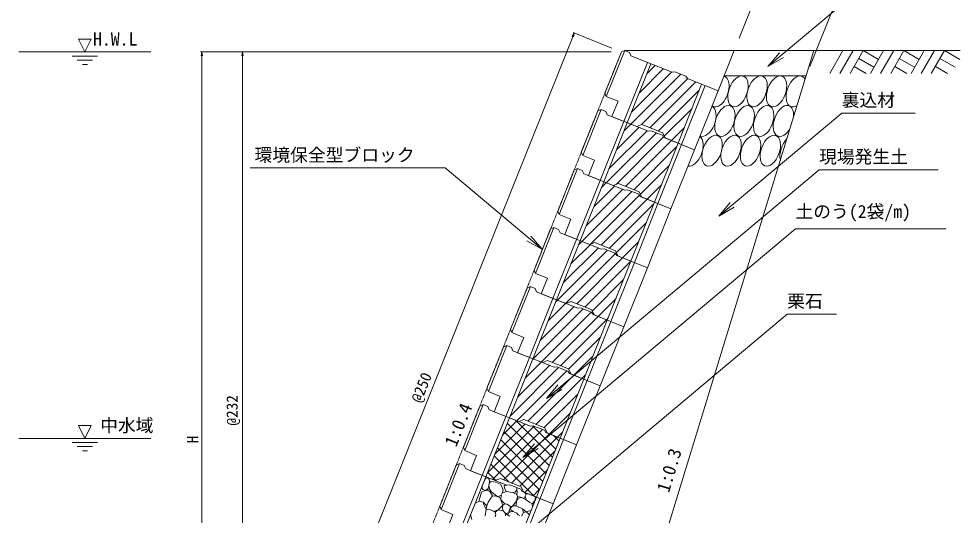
# Model space of a CAD drawing. Units: millimetres on the paper. Extents: x 0 to 841, y 0 to 594.
# Drawn here: x 303.8 to 489, y 385.6 to 483.2 of the extents above; entities that cross this region are included whole.
import ezdxf
from ezdxf.enums import TextEntityAlignment as Align

# ---------------------------------------------------------------- set-up
doc = ezdxf.new("R2010")
doc.units = ezdxf.units.MM
doc.linetypes.add('USER1', pattern=[0.1125, 0.0625, -0.05])
for name, color, linetype, lineweight in [('D-BGD（現況）', 6, 'Continuous', 18), ('D-STR-DIM（寸法）', 7, 'Continuous', 18), ('D-STR-HTXT（旗揚げ）', 7, 'Continuous', 18), ('D-STR-STRn（構造物）', 7, 'Continuous', 18), ('D-STR（構造物外形線）', 1, 'Continuous', 18)]:
    doc.layers.add(name, color=color, linetype=linetype, lineweight=lineweight)
doc.layers.add('D-STR-TXT（文字）', color=7, linetype='Continuous')
doc.styles.add('ＭＳ ゴシック', font='')
doc.styles.get('ＭＳ ゴシック').set_extended_font_data('MS Gothic')

msp = doc.modelspace()

# ---------------------------------------------------------------- linework, layer by layer
at = {"layer": 'D-BGD（現況）'}
for p, q in [((423, 477), (489, 477)), ((465.941, 477), (463.343, 472.5)), ((467.939, 477), (465.341, 472.5)), ((469.937, 477), (467.339, 472.5)), ((469.937, 477), (472.934, 475.27)), ((473.933, 477), (471.335, 472.5)), ((473.933, 477), (471.335, 472.5)), ((475.931, 477), (473.333, 472.5)), ((477.929, 477), (475.331, 472.5)), ((477.929, 477), (480.926, 475.27)), ((481.925, 477), (479.327, 472.5)), ((483.923, 477), (481.325, 472.5)), ((485.921, 477), (483.323, 472.5)), ((485.921, 477), (488.918, 475.27)), ((469.037, 475.441), (472.034, 473.711)), ((477.029, 475.441), (480.026, 473.711)), ((485.021, 475.441), (488.018, 473.711)), ((468.137, 473.882), (470.531, 472.5)), ((476.129, 473.882), (478.523, 472.5)), ((484.121, 473.882), (486.515, 472.5))]:
    msp.add_line(p, q, dxfattribs=at)
at = {"layer": 'D-STR-DIM（寸法）'}
for p, q in [((445.512, 479.428), (450.433, 491.73)), ((459.439, 473.857), (464.36, 486.159)), ((357.395, 341.256), (413.028, 480.343)), ((412.67, 479.785), (413.065, 480.435)), ((420.492, 477.465), (412.833, 480.528)), ((413.065, 480.435), (412.903, 479.693)), ((413.065, 480.435), (413.028, 480.343)), ((420.35, 476.721), (339.534, 476.721)), ((339.659, 475.971), (339.784, 476.721)), ((339.784, 476.721), (339.784, 476.621)), ((339.784, 476.721), (339.909, 475.971)), ((339.784, 476.621), (339.784, 324.83)), ((420.349, 476.722), (347.534, 476.722)), ((347.659, 475.972), (347.784, 476.722)), ((347.784, 476.722), (347.784, 476.622)), ((347.784, 476.722), (347.909, 475.972)), ((347.784, 337.55), (347.784, 476.622))]:
    msp.add_line(p, q, dxfattribs=at)
at = {"layer": 'D-STR-HTXT（旗揚げ）'}
for p, q in [((451.181, 473.869), (475.367, 494.164)), ((315.534, 479.221), (318.034, 479.221)), ((316.784, 476.721), (315.534, 479.221)), ((318.034, 479.221), (316.784, 476.721)), ((303.784, 476.721), (329.784, 476.721)), ((451.181, 473.869), (453.43, 476.55)), ((314.284, 475.888), (319.284, 475.888)), ((315.284, 475.088), (318.284, 475.088)), ((316.284, 474.288), (317.284, 474.288)), ((451.181, 473.869), (454.212, 475.619)), ((441.509, 444.418), (465.696, 464.713)), ((480.117, 464.713), (465.696, 464.713)), ((387.647, 453.911), (349.301, 453.911)), ((406.798, 437.842), (387.647, 453.911)), ((407.61, 408.572), (461.233, 453.567)), ((484.64, 453.567), (461.233, 453.567)), ((441.509, 444.418), (443.759, 447.099)), ((441.509, 444.418), (444.54, 446.168)), ((402.967, 396.966), (456.591, 441.961)), ((456.591, 441.961), (486.149, 441.961)), ((406.798, 437.842), (403.767, 439.592)), ((406.798, 437.842), (404.548, 440.523)), ((393.683, 373.754), (454.966, 425.177)), ((464.689, 425.177), (454.966, 425.177)), ((407.61, 408.572), (409.86, 411.253)), ((407.61, 408.572), (410.641, 410.322)), ((315.534, 403.226), (318.034, 403.226)), ((316.784, 400.726), (315.534, 403.226)), ((318.034, 403.226), (316.784, 400.726)), ((303.784, 400.726), (329.784, 400.726)), ((314.284, 399.892), (319.284, 399.892)), ((315.284, 399.092), (318.284, 399.092)), ((316.284, 398.292), (317.284, 398.292)), ((402.967, 396.966), (405.217, 399.647)), ((402.967, 396.966), (405.999, 398.716))]:
    msp.add_line(p, q, dxfattribs=at)
at = {"layer": 'D-STR-STRn（構造物）', "linetype": 'USER1'}
msp.add_line((361.553, 324.73), (422.35, 476.723), dxfattribs=at)
at = {"layer": 'D-STR-STRn（構造物）'}
for p, q in [((460.228, 477), (406.976, 303.23)), ((424.18, 462.527), (434.027, 472.374)), ((424.38, 464.972), (432.193, 472.784)), ((425.877, 468.714), (430.589, 473.426)), ((427.374, 472.455), (428.986, 474.067)), ((426.325, 462.427), (435.4, 471.502)), ((427.964, 461.821), (437.004, 470.86)), ((458.696, 472), (442.541, 472)), ((429.568, 461.179), (437.69, 469.302)), ((430.785, 460.151), (436.194, 465.56)), ((419.89, 453.747), (427.387, 461.244)), ((421.387, 457.489), (425.784, 461.885)), ((422.884, 461.23), (424.18, 462.527)), ((432.198, 459.319), (434.697, 461.818)), ((419.375, 450.986), (429.222, 460.833)), ((421.308, 450.674), (430.642, 460.008)), ((423.159, 450.28), (432.198, 459.319)), ((424.762, 449.639), (433.2, 458.076)), ((426.069, 448.701), (431.704, 454.335)), ((416.897, 446.263), (420.978, 450.344)), ((418.394, 450.005), (419.375, 450.986)), ((427.393, 447.779), (430.207, 450.593)), ((414.569, 439.445), (424.416, 449.292)), ((415.4, 442.522), (422.582, 449.703)), ((416.291, 438.922), (425.907, 448.538)), ((418.353, 438.739), (427.393, 447.779)), ((419.957, 438.098), (428.71, 446.851)), ((421.354, 437.25), (427.214, 443.11)), ((413.904, 438.78), (414.569, 439.445)), ((422.587, 436.238), (425.717, 439.368)), ((409.764, 427.904), (419.611, 437.752)), ((410.91, 431.296), (417.776, 438.162)), ((412.407, 435.038), (416.173, 438.804)), ((411.367, 427.263), (421.171, 437.067)), ((413.548, 427.199), (422.587, 436.238)), ((415.151, 426.557), (424.191, 435.597)), ((424.191, 435.597), (424.22, 435.626)), ((416.639, 425.8), (422.724, 431.884)), ((409.414, 427.555), (409.764, 427.904)), ((417.782, 424.697), (421.227, 428.143)), ((404.958, 416.364), (414.805, 426.211)), ((406.421, 420.071), (412.971, 426.622)), ((407.917, 423.813), (411.367, 427.263)), ((406.562, 415.722), (416.409, 425.57)), ((408.742, 415.658), (417.782, 424.697)), ((419.385, 424.056), (419.73, 424.401)), ((410.346, 415.016), (419.385, 424.056)), ((411.924, 414.35), (418.234, 420.659)), ((412.976, 413.157), (416.737, 416.917)), ((401.931, 408.846), (408.165, 415.081)), ((403.427, 412.588), (406.562, 415.722)), ((404.924, 416.33), (404.958, 416.364)), ((400.434, 405.104), (410, 414.67)), ((401.756, 404.182), (411.603, 414.029)), ((403.937, 404.117), (412.976, 413.157)), ((414.58, 412.515), (415.24, 413.176)), ((405.54, 403.476), (414.58, 412.515)), ((407.144, 402.834), (413.744, 409.434)), ((408.171, 401.616), (412.247, 405.692)), ((398.937, 401.363), (401.756, 404.182)), ((408.778, 397.02), (401.523, 404.275)), ((395.944, 393.879), (405.194, 403.13)), ((396.951, 392.641), (406.798, 402.488)), ((397.441, 397.621), (403.36, 403.54)), ((407.495, 393.812), (399.225, 402.082)), ((408.137, 395.416), (399.867, 403.686)), ((409.419, 398.623), (404.867, 403.176)), ((409.774, 400.974), (410.75, 401.951)), ((406.854, 392.209), (398.584, 400.479)), ((399.131, 392.576), (408.171, 401.616)), ((400.735, 391.935), (409.774, 400.974)), ((410.061, 400.227), (409.006, 401.282)), ((406.212, 390.605), (397.942, 398.875)), ((405.252, 389.321), (397.301, 397.271)), ((402.338, 391.294), (409.254, 398.209)), ((400.164, 392.163), (396.659, 395.668)), ((394.954, 391.404), (395.662, 392.96)), ((395.662, 392.96), (395.912, 392.934)), ((395.912, 392.934), (396.331, 392.706)), ((397.623, 392.459), (396.018, 394.064)), ((396.331, 392.706), (396.418, 392.24)), ((403.365, 390.075), (407.757, 394.467)), ((394.943, 390.851), (394.954, 391.404)), ((395.086, 390.65), (394.943, 390.851)), ((396.105, 390.848), (395.617, 390.469)), ((396.268, 391.484), (396.105, 390.848)), ((396.418, 392.24), (396.268, 391.484)), ((396.268, 391.484), (396.378, 391.972)), ((396.476, 390.628), (396.268, 391.484)), ((396.378, 391.972), (396.742, 392.239)), ((396.742, 392.239), (397.578, 392.093)), ((397.578, 392.093), (398.55, 391.687)), ((398.55, 391.687), (398.802, 391.243)), ((398.802, 391.243), (399.089, 390.544)), ((399.256, 391.46), (399.547, 391.509)), ((399.319, 390.961), (399.256, 391.46)), ((399.676, 390.302), (399.319, 390.961)), ((399.547, 391.509), (399.718, 391.534)), ((401.77, 390.575), (401.78, 391.032)), ((394.551, 389.244), (394.348, 388.638)), ((394.824, 390.112), (394.551, 389.244)), ((395.351, 390.41), (394.824, 390.112)), ((395.617, 390.469), (395.086, 390.65)), ((395.883, 390.528), (395.351, 390.41)), ((396.476, 390.628), (395.883, 390.528)), ((396.467, 390.269), (395.883, 390.528)), ((397.008, 389.416), (396.467, 390.269)), ((396.947, 390.044), (396.476, 390.628)), ((397.008, 389.416), (396.505, 388.791)), ((398.012, 389.256), (396.947, 390.044)), ((397.661, 389.384), (397.008, 389.416)), ((398.362, 389.127), (397.661, 389.384)), ((398.682, 389.535), (398.012, 389.256)), ((398.651, 388.644), (398.362, 389.127)), ((398.682, 389.535), (398.651, 388.644)), ((398.915, 389.961), (398.682, 389.535)), ((399.089, 390.544), (398.915, 389.961)), ((399.676, 390.302), (398.915, 389.961)), ((400.986, 390.09), (399.676, 390.302)), ((400.986, 390.09), (401.532, 390.183)), ((401.772, 389.713), (400.986, 390.09)), ((401.532, 390.183), (401.77, 390.575)), ((401.68, 388.45), (401.923, 389.258)), ((401.772, 389.713), (401.829, 390.141)), ((401.923, 389.258), (401.772, 389.713)), ((401.829, 390.141), (401.775, 390.803)), ((402.725, 389.065), (401.936, 389.302)), ((402.036, 388.951), (402.725, 389.065)), ((402.725, 389.065), (403.595, 388.658)), ((403.384, 389.357), (403.16, 388.861)), ((403.587, 389.78), (403.288, 390.106)), ((403.384, 389.357), (403.587, 389.78)), ((403.595, 388.658), (403.384, 389.357)), ((403.587, 389.78), (404.006, 389.819)), ((404.969, 389.434), (406.26, 390.725)), ((405.337, 388.418), (405.438, 389.246)), ((394.393, 388.35), (393.575, 387.956)), ((394.348, 388.638), (394.393, 388.35)), ((395.12, 388.176), (394.393, 388.35)), ((395.84, 387.474), (395.12, 388.176)), ((395.302, 387.635), (395.12, 388.176)), ((395.763, 386.795), (395.302, 387.635)), ((395.84, 387.474), (395.763, 386.795)), ((396.153, 388.198), (395.84, 387.474)), ((396.505, 388.791), (396.153, 388.198)), ((399.019, 387.601), (398.111, 386.655)), ((398.651, 388.644), (399.429, 387.854)), ((399.019, 387.601), (398.651, 388.644)), ((398.922, 386.951), (399.019, 387.601)), ((399.019, 387.601), (399.429, 387.854)), ((399.429, 387.854), (399.77, 387.754)), ((399.77, 387.754), (400.311, 387.429)), ((400.311, 387.429), (400.523, 387.311)), ((400.423, 386.77), (400.523, 387.311)), ((400.735, 387.193), (400.423, 386.77)), ((400.523, 387.311), (400.998, 387.442)), ((400.998, 387.442), (400.735, 387.193)), ((401.68, 388.45), (400.998, 387.442)), ((401.653, 387.424), (400.998, 387.442)), ((401.653, 387.424), (401.68, 388.45)), ((402.912, 386.849), (401.653, 387.424)), ((401.68, 388.45), (402.036, 388.951)), ((403.595, 388.658), (404.348, 388.104)), ((404.348, 388.104), (404.815, 387.859)), ((404.815, 387.859), (405.337, 388.418)), ((404.815, 387.859), (404.858, 387.218)), ((392.886, 384.735), (392.673, 385.702)), ((395.545, 385.455), (395.763, 386.795)), ((395.763, 386.795), (396.335, 386.707)), ((396.335, 386.707), (396.908, 386.553)), ((396.908, 386.553), (397.51, 386.186)), ((398.111, 386.655), (397.209, 386.37)), ((398.111, 386.655), (397.51, 386.186)), ((397.51, 386.186), (397.633, 385.731)), ((397.633, 385.731), (397.532, 385.289)), ((399.067, 386.441), (398.111, 386.655)), ((399.067, 386.441), (398.922, 386.951)), ((399.549, 385.953), (399.067, 386.441)), ((399.535, 385.501), (399.549, 385.953)), ((400.108, 386.049), (399.549, 385.953)), ((400.401, 385.431), (399.549, 385.953)), ((399.975, 385.692), (400.108, 386.049)), ((400.423, 386.77), (400.108, 386.049)), ((400.108, 386.049), (400.408, 386.282)), ((400.408, 386.282), (401.017, 386.332)), ((401.017, 386.332), (400.423, 386.77)), ((401.017, 386.332), (401.791, 386.023)), ((401.791, 386.023), (402.058, 385.695)), ((402.058, 385.695), (402.367, 385.543)), ((402.675, 385.391), (403.083, 386.134)), ((403.626, 386.298), (402.912, 386.849)), ((403.083, 386.134), (402.912, 386.849)), ((403.083, 386.134), (403.626, 386.298)), ((403.626, 386.298), (404.264, 386.464)), ((403.626, 386.298), (403.936, 385.999)), ((403.936, 385.999), (404.247, 385.692)), ((404.264, 386.464), (404.624, 386.633))]:
    msp.add_line(p, q, dxfattribs=at)
for centre, start_param, end_param in [((441.531, 468.968), 6.1232072, 9.4740782), ((456.766, 468.968), 2.6737202, 6.932834), ((438.958, 463.157), 6.251004, 9.3249171), ((454.23, 463.157), 2.0381536, 7.5684006), ((436.402, 457.301), 0.0786015, 2.9523133), ((455.544, 457.301), 4.0310326, 5.5755215)]:
    msp.add_ellipse(centre, major_axis=(-1.084, -2.979), ratio=0.567768, start_param=start_param, end_param=end_param, dxfattribs=at)
for centre in [(445.284, 468.968), (449.033, 468.968), (452.874, 468.968), (442.707, 463.157), (446.497, 463.157), (450.338, 463.157), (440.192, 457.301), (443.919, 457.301), (447.76, 457.301), (451.652, 457.301)]:
    msp.add_ellipse(centre, major_axis=(-1.084, -2.979), ratio=0.567768, dxfattribs=at)
at = {"layer": 'D-STR（構造物外形線）'}
for p, q in [((422.349, 476.722), (419.099, 468.598)), ((422.999, 477), (419.378, 467.948)), ((422.999, 477), (422.349, 476.722)), ((422.999, 477), (423.927, 476.629)), ((423.927, 476.629), (424.206, 475.979)), ((441.384, 469.108), (444.541, 477)), ((427.455, 474.679), (422.813, 463.073)), ((428.152, 474.401), (423.51, 462.795)), ((424.206, 475.979), (432.33, 472.73)), ((432.33, 472.73), (432.859, 472.841)), ((432.859, 472.841), (435.041, 471.968)), ((435.041, 471.968), (435.348, 471.523)), ((435.348, 471.523), (441.383, 469.109)), ((419.099, 468.598), (419.378, 467.948)), ((438.133, 470.408), (433.491, 458.802)), ((438.829, 470.13), (434.187, 458.524)), ((436.74, 457.503), (441.383, 469.109)), ((421.699, 467.019), (419.378, 467.948)), ((420.492, 464.002), (421.699, 467.019)), ((417.707, 465.116), (414.457, 456.992)), ((418.356, 465.394), (414.735, 456.342)), ((418.356, 465.394), (417.707, 465.116)), ((418.356, 465.394), (419.285, 465.023)), ((419.285, 465.023), (419.564, 464.373)), ((422.813, 463.073), (418.171, 451.467)), ((419.564, 464.373), (427.688, 461.124)), ((425.367, 462.052), (420.492, 464.002)), ((423.51, 462.795), (418.867, 451.189)), ((426.388, 462.451), (425.367, 462.052)), ((430.473, 460.817), (426.388, 462.451)), ((427.688, 461.124), (428.217, 461.235)), ((428.217, 461.235), (430.399, 460.362)), ((430.399, 460.362), (430.705, 459.917)), ((430.937, 459.824), (430.473, 460.817)), ((430.705, 459.917), (436.74, 457.503)), ((436.74, 457.503), (430.937, 459.824)), ((433.491, 458.802), (428.848, 447.196)), ((434.187, 458.524), (429.545, 446.918)), ((432.098, 445.897), (436.74, 457.503)), ((414.457, 456.992), (414.735, 456.342)), ((417.057, 455.413), (414.735, 456.342)), ((413.714, 453.788), (410.093, 444.736)), ((413.714, 453.788), (413.064, 453.51)), ((413.714, 453.788), (414.643, 453.417)), ((415.85, 452.396), (417.057, 455.413)), ((413.064, 453.51), (409.815, 445.386)), ((414.643, 453.417), (414.921, 452.767)), ((414.921, 452.767), (423.045, 449.518)), ((420.724, 450.446), (415.85, 452.396)), ((418.171, 451.467), (413.529, 439.861)), ((418.867, 451.189), (414.225, 439.583)), ((421.746, 450.845), (420.724, 450.446)), ((425.831, 449.211), (421.746, 450.845)), ((423.045, 449.518), (423.575, 449.629)), ((423.575, 449.629), (425.757, 448.756)), ((425.757, 448.756), (426.063, 448.311)), ((426.295, 448.218), (425.831, 449.211)), ((426.063, 448.311), (432.098, 445.897)), ((428.848, 447.196), (424.206, 435.59)), ((429.545, 446.918), (424.902, 435.312)), ((432.098, 445.897), (426.295, 448.218)), ((409.815, 445.386), (410.093, 444.736)), ((412.414, 443.807), (410.093, 444.736)), ((427.456, 434.291), (432.098, 445.897)), ((411.207, 440.79), (412.414, 443.807)), ((408.422, 441.904), (405.172, 433.78)), ((409.072, 442.183), (405.451, 433.13)), ((409.072, 442.183), (408.422, 441.904)), ((409.072, 442.183), (410, 441.811)), ((410, 441.811), (410.279, 441.161)), ((410.279, 441.161), (418.403, 437.912)), ((413.529, 439.861), (408.886, 428.255)), ((414.225, 439.583), (409.583, 427.977)), ((416.082, 438.84), (411.207, 440.79)), ((417.103, 439.239), (416.082, 438.84)), ((421.189, 437.605), (417.103, 439.239)), ((418.403, 437.912), (418.932, 438.023)), ((418.932, 438.023), (421.114, 437.15)), ((421.114, 437.15), (421.421, 436.705)), ((421.653, 436.612), (421.189, 437.605)), ((424.206, 435.59), (419.564, 423.984)), ((424.902, 435.312), (420.26, 423.706)), ((421.421, 436.705), (427.456, 434.291)), ((427.456, 434.291), (421.653, 436.612)), ((405.172, 433.78), (405.451, 433.13)), ((422.813, 422.685), (427.456, 434.291)), ((407.772, 432.201), (405.451, 433.13)), ((406.565, 429.184), (407.772, 432.201)), ((403.78, 430.298), (400.53, 422.174)), ((404.43, 430.577), (400.809, 421.524)), ((404.43, 430.577), (403.78, 430.298)), ((404.43, 430.577), (405.358, 430.205)), ((405.358, 430.205), (405.637, 429.555)), ((408.886, 428.255), (404.244, 416.649)), ((409.583, 427.977), (404.94, 416.371)), ((405.637, 429.555), (413.761, 426.306)), ((411.44, 427.234), (406.565, 429.184)), ((412.461, 427.633), (411.44, 427.234)), ((416.546, 425.999), (412.461, 427.633)), ((413.761, 426.306), (414.29, 426.417)), ((414.29, 426.417), (416.472, 425.544)), ((417.01, 425.006), (416.546, 425.999)), ((416.472, 425.544), (416.778, 425.099)), ((416.778, 425.099), (422.813, 422.685)), ((422.813, 422.685), (417.01, 425.006)), ((419.564, 423.984), (414.921, 412.378)), ((420.26, 423.706), (415.618, 412.1)), ((418.171, 411.079), (422.813, 422.685)), ((400.53, 422.174), (400.809, 421.524)), ((403.13, 420.595), (400.809, 421.524)), ((401.923, 417.578), (403.13, 420.595)), ((399.137, 418.692), (395.888, 410.568)), ((399.787, 418.971), (396.166, 409.918)), ((399.787, 418.971), (399.137, 418.692)), ((399.787, 418.971), (400.716, 418.599)), ((400.716, 418.599), (400.994, 417.949)), ((400.994, 417.949), (409.118, 414.7)), ((406.797, 415.628), (401.923, 417.578)), ((404.244, 416.649), (399.602, 405.043)), ((404.94, 416.371), (400.298, 404.765)), ((407.819, 416.027), (406.797, 415.628)), ((411.904, 414.393), (407.819, 416.027)), ((409.118, 414.7), (409.648, 414.811)), ((409.648, 414.811), (411.83, 413.938)), ((411.83, 413.938), (412.136, 413.493)), ((412.368, 413.4), (411.904, 414.393)), ((412.136, 413.493), (418.171, 411.079)), ((418.171, 411.079), (412.368, 413.4)), ((414.921, 412.378), (410.279, 400.772)), ((415.618, 412.1), (410.976, 400.494)), ((395.888, 410.568), (396.166, 409.918)), ((398.487, 408.989), (396.166, 409.918)), ((413.529, 399.473), (418.171, 411.079)), ((397.28, 405.972), (398.487, 408.989)), ((394.495, 407.086), (391.245, 398.962)), ((395.145, 407.365), (391.524, 398.312)), ((395.145, 407.365), (394.495, 407.086)), ((395.145, 407.365), (396.073, 406.993)), ((396.073, 406.993), (396.352, 406.343)), ((396.352, 406.343), (404.476, 403.094)), ((402.155, 404.022), (397.28, 405.972)), ((399.602, 405.043), (394.959, 393.437)), ((400.298, 404.765), (395.656, 393.159)), ((403.176, 404.421), (402.155, 404.022)), ((407.262, 402.787), (403.176, 404.421)), ((404.476, 403.094), (405.005, 403.205)), ((405.005, 403.205), (407.187, 402.332)), ((407.187, 402.332), (407.494, 401.887)), ((407.726, 401.794), (407.262, 402.787)), ((410.279, 400.772), (405.637, 389.166)), ((410.976, 400.494), (406.333, 388.888)), ((407.494, 401.887), (413.529, 399.473)), ((413.529, 399.473), (407.726, 401.794)), ((391.245, 398.962), (391.524, 398.312)), ((393.845, 397.383), (391.524, 398.312)), ((408.887, 387.867), (413.529, 399.473)), ((392.638, 394.366), (393.845, 397.383)), ((389.853, 395.48), (386.603, 387.356)), ((390.503, 395.759), (386.882, 386.706)), ((390.503, 395.759), (389.853, 395.48)), ((390.503, 395.759), (391.431, 395.387)), ((391.431, 395.387), (391.71, 394.737)), ((391.71, 394.737), (399.834, 391.488)), ((394.959, 393.437), (390.317, 381.831)), ((395.656, 393.159), (391.013, 381.553)), ((397.513, 392.416), (392.638, 394.366)), ((398.534, 392.815), (397.513, 392.416)), ((402.619, 391.181), (398.534, 392.815)), ((399.834, 391.488), (400.363, 391.599)), ((400.363, 391.599), (402.545, 390.726)), ((403.084, 390.188), (402.619, 391.181)), ((405.637, 389.166), (400.995, 377.56)), ((402.545, 390.726), (402.851, 390.281)), ((402.851, 390.281), (408.887, 387.867)), ((408.887, 387.867), (403.084, 390.188)), ((386.603, 387.356), (386.882, 386.706)), ((406.333, 388.888), (401.691, 377.282)), ((404.244, 376.261), (408.887, 387.867)), ((389.203, 385.777), (386.882, 386.706)), ((387.996, 382.76), (389.203, 385.777))]:
    msp.add_line(p, q, dxfattribs=at)

# ---------------------------------------------------------------- texts
at = {"layer": 'D-STR-DIM（寸法）', "style": 'ＭＳ ゴシック'}
for s, rotation, p in [('@250', 68.199, (383.502, 407.317)), ('@232', 90, (347.491, 403.248)), ('H', 90, (339.734, 399.759))]:
    msp.add_text(s, height=2.199, rotation=rotation, dxfattribs=at).set_placement(p, align=Align.BOTTOM_LEFT)
at = {"layer": 'D-STR-TXT（文字）', "style": 'ＭＳ ゴシック'}
for s, p in [('H.W.L', (318.384, 477.221)), ('裏込材', (465.696, 465.213)), ('環境保全型ブロック', (350.158, 454.411)), ('現場発生土', (461.233, 454.067)), ('土のう(2袋/m)', (456.591, 443.294)), ('栗石', (454.966, 425.677)), ('中水域', (319.784, 401.226))]:
    msp.add_text(s, height=2.566, dxfattribs=at).set_placement(p, align=Align.BOTTOM_LEFT)
for s, rotation, p in [('1:0.4', 68.199, (390.559, 398.59)), ('1:0.3', 72.962, (432.427, 389.688))]:
    msp.add_text(s, height=2.566, rotation=rotation, dxfattribs=at).set_placement(p, align=Align.BOTTOM_LEFT)

doc.saveas('drawing.dxf')
